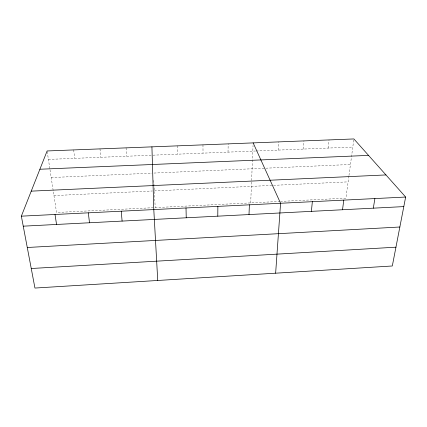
<?xml version="1.0" encoding="UTF-8"?>
<svg xmlns="http://www.w3.org/2000/svg" width="427" height="427" viewBox="0 0 427 427"><rect width="100%" height="100%" fill="white"/><g stroke="black" fill="none" stroke-linecap="round" stroke-linejoin="round"><path stroke-width="0.32" stroke-dasharray="2.13 1.6" d="M228.023 152.129L228.167 143.872M250.692 202.889L253.046 145.426M278.132 150.096L278.666 141.892M303.234 149.076L303.955 140.905M328.123 148.068L329.03 139.923M348.886 176.073L345.907 198.181L280.769 201.4M348.976 175.433L353.887 138.946M280.107 201.437L56.54 212.486L50.002 169.775M53.951 195.577L152.348 190.992M154.302 190.896L348.106 181.865M51.192 177.541L152.012 173.148M153.998 173.058L265.194 168.211M265.85 168.185L350.45 164.496M48.416 159.415L151.713 155.225M153.026 155.172L255.474 151.014M256.141 150.987L352.793 147.064M47.221 151.612L49.9 169.124M73.668 149.925L74.746 158.348M99.982 148.895L100.847 157.291M126.066 147.87L126.723 156.239M153.731 180.343L155.209 207.607M177.557 145.853L177.803 154.168M202.969 144.86L203.022 153.144"/><path stroke-width="0.64" d="M217.786 216.163L217.871 206.385M249.005 214.562L249.389 204.816M275.639 273.189L280.576 203.263L253.147 142.896M311.374 211.354L312.356 201.683M342.513 209.753L343.794 200.119M373.321 208.168L374.89 198.571M405.65 197.039L392.312 265.984L34.945 288.054L21.35 216.163L47.119 150.961L353.887 138.946L405.65 197.039L21.35 216.163M31.246 268.508L395.952 247.18M27.275 247.489L399.853 227.004M23.239 226.171L403.803 206.599M31.24 191.141L385.949 174.931M39.892 169.241L368.544 155.391M55.014 214.487L56.556 224.458M88.304 212.833L89.51 222.761M121.231 211.194L122.101 221.085M157.734 280.47L153.795 209.572L151.921 146.856M186.007 207.97L186.236 217.786"/></g></svg>
